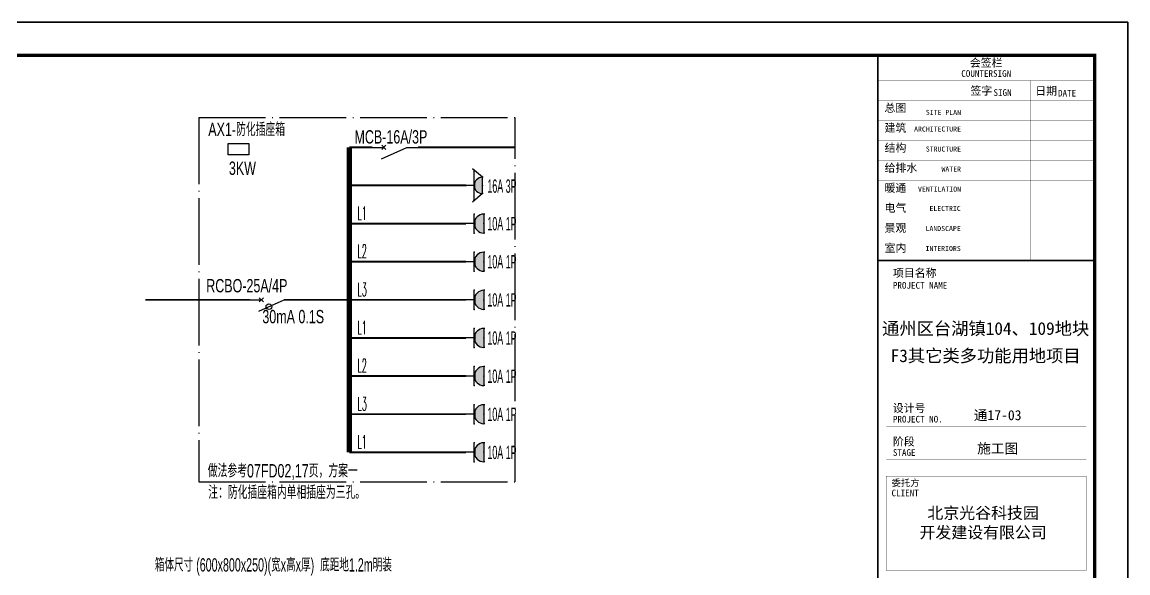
# Model space of a CAD drawing. Extents: x 776418 to 2076422, y -1170708 to 498544.
# Drawn here: x 959771 to 992943, y -899883 to -883372 of the extents above; entities that cross this region are included whole.
import ezdxf
from ezdxf.enums import TextEntityAlignment as Align

# ---------------------------------------------------------------- set-up
doc = ezdxf.new("R2010")
doc.units = 0
doc.header["$LTSCALE"] = 1000
doc.header["$MEASUREMENT"] = 0
doc.linetypes.add('DOTE', pattern=[2.42, 2, -0.2, 0.02, -0.2])
doc.layers.get('0').update_dxf_attribs({"linetype": 'CONTINUOUS'})
for name, color, linetype in [('D-TEXT', 7, 'CONTINUOUS'), ('DIM-动力', 3, 'CONTINUOUS'), ('ELEMENT', 3, 'CONTINUOUS'), ('EQUIP-动力', 3, 'CONTINUOUS'), ('EQUIP-照明', 3, 'CONTINUOUS'), ('LAYER3', 7, 'DOTE'), ('SHEET_LINE', 6, 'CONTINUOUS'), ('SHEET_TEXT', 7, 'CONTINUOUS'), ('TEL_TEXT', 3, 'CONTINUOUS'), ('TEL_TITLE', 7, 'CONTINUOUS'), ('WIRE', 4, 'CONTINUOUS'), ('WIRE-母线', 6, 'CONTINUOUS'), ('WIRE-通讯', 4, 'CONTINUOUS'), ('字', 7, 'CONTINUOUS')]:
    doc.layers.add(name, color=color, linetype=linetype)
doc.styles.add('_HZTXT', font='txt.shx', dxfattribs={"width": 0.8, "bigfont": 'HZTXT.shx'})
doc.styles.add('_JD', font='ros.shx', dxfattribs={"width": 0.8, "bigfont": 'JD.shx'})
doc.styles.add('_TCH_LABEL', font='COMPLEX', dxfattribs={"bigfont": 'GBCBIG'})
doc.styles.add('DIM_FONT', font='SIMPLEX', dxfattribs={"width": 0.7, "bigfont": 'GBCBIG'})
doc.styles.get("Standard").update_dxf_attribs({"font": 'gbenor.shx', "bigfont": 'gbcbig.shx'})
doc.styles.add('华文细黑', font='STXIHEI.TTF')

# ---------------------------------------------------------------- blocks, each defined once
blk = doc.blocks.new('M_V30EZW')
for p, q in [((-0.25, -0.2), (0, -0.75)), ((-0.047, -0.203), (0.047, -0.297)), ((-0.047, -0.297), (0.047, -0.203))]:
    blk.add_line(p, q)
for points in [[(0, 0), (0, -0.25)], [(0, -0.75), (0, -1)]]:
    blk.add_lwpolyline(points)
at = {"width": 0.8, "flags": 9}
blk.add_attdef('S', (0.25, -0.5), '', height=0.2, dxfattribs=at)
blk = doc.blocks.new('M_M19DXM')
for p, q in [((-0.25, -0.2), (0, -0.75)), ((-0.047, -0.203), (0.047, -0.297)), ((-0.047, -0.297), (0.047, -0.203))]:
    blk.add_line(p, q)
for points in [[(0, 0), (0, -0.25)], [(0, -0.75), (0, -1)]]:
    blk.add_lwpolyline(points)
blk.add_circle((-0.151, -0.417), 0.0615)
at = {"style": 'DIM_FONT', "width": 0.8, "flags": 9}
blk.add_attdef('S', (0.25, -0.5), '', height=0.2, dxfattribs=at)
blk = doc.blocks.new('$equip$00001237')
for p, q in [((-0.5, 1.05), (-0.5, 1)), ((-0.5, 1), (0.5, 1)), ((0.5, 1.05), (0.5, 1)), ((0.5, 0.5), (-0.5, 0.5)), ((0, 0.5), (0, 0))]:
    blk.add_line(p, q)
blk.add_arc((0, 1), 0.5, 180, 0)
for p in [(0, 1), (-0.5, 0.5), (0, 0), (0.5, 0.5)]:
    blk.add_point(p)
for points in [[(0.433, 0.75), (-0.433, 0.75), (0.5, 1), (-0.5, 1)], [(0.25, 0.567), (-0.25, 0.567), (0.433, 0.75), (-0.433, 0.75)], [(0, 0.5), (0, 0.5), (0.25, 0.567), (-0.25, 0.567)]]:
    blk.add_solid(points)
at = {"flags": 9}
blk.add_attdef('A', (0, 0), '', height=0.00002, dxfattribs=at)
blk = doc.blocks.new('$equip$00001248')
for p, q in [((-0.357, 0.714), (-0.724, 0.277)), ((-0.357, 0.75), (-0.357, 0.714)), ((0.357, 0.714), (-0.357, 0.714)), ((0.357, 0.75), (0.357, 0.714)), ((0.357, 0.714), (0.724, 0.277)), ((0.657, 0.357), (-0.657, 0.357)), ((0, 0.357), (0, 0))]:
    blk.add_line(p, q)
blk.add_arc((0, 0.714), 0.357, 180, 0)
for points in [[(0.309, 0.536), (-0.309, 0.536), (0.357, 0.714), (-0.357, 0.714)], [(0.179, 0.405), (-0.179, 0.405), (0.309, 0.536), (-0.309, 0.536)], [(0, 0.357), (0, 0.357), (0.179, 0.405), (-0.179, 0.405)]]:
    blk.add_solid(points)
at = {"layer": 'EQUIP-照明'}
for p in [(0, 0.714), (-0.657, 0.357), (0, 0), (0.657, 0.357)]:
    blk.add_point(p, dxfattribs=at)
at = {"layer": 'EQUIP-照明', "style": '_TCH_LABEL', "flags": 9}
blk.add_attdef('A', (0, 0), '', height=0.00002, dxfattribs=at)
blk = doc.blocks.new('A$C00115E70')
at = {"layer": 'WIRE-通讯', "ltscale": 0.001}
blk.add_lwpolyline([(-84100, 59400), (0, 59400), (0, 0), (-84100, 0)], close=True, dxfattribs=at)
blk = doc.blocks.new('A$C51FB5BAD')
at = {"layer": 'SHEET_LINE', "const_width": 50}
for points in [[(-6500, 0), (-6500, -6150), (0, -6150), (0, 0)], [(-6500, -57400), (0, -57400), (0, -6150), (-6500, -6150)]]:
    blk.add_lwpolyline(points, close=True, dxfattribs=at)
at = {"layer": 'SHEET_LINE', "const_width": 5}
for points in [[(-6500, -750), (0, -750)], [(-3914, -750), (-3914, -6150)], [(-1910, -750), (-1910, -6150)], [(-6500, -1350), (0, -1350)], [(-6500, -1950), (0, -1950)], [(-6500, -2550), (0, -2550)], [(-6500, -3150), (0, -3150)], [(-6500, -3750), (0, -3750)], [(-6500, -4350), (0, -4350)], [(-6500, -4950), (0, -4950)], [(-6500, -4950), (0, -4950)], [(-6500, -5550), (0, -5550)], [(-6500, -6150), (0, -6150)], [(-6250, -11113), (-250, -11113)], [(-6250, -12113), (-250, -12113)], [(-250, -15440), (-250, -12613), (-6250, -12613), (-6250, -15440)], [(-6250, -15440), (-250, -15440)]]:
    blk.add_lwpolyline(points, dxfattribs=at)
at = {"layer": 'SHEET_TEXT', "style": '华文细黑'}
for s, height, p in [('会签栏', 240, (-3250, -100)), ('COUNTERSIGN', 200, (-3250, -440))]:
    blk.add_text(s, height=height, dxfattribs=at).set_placement(p, align=Align.TOP_CENTER)
for s, height, p in [('签字', 240, (-3722, -937)), ('日期', 240, (-1779, -942)), ('SIGN', 200, (-3032, -1012)), ('DATE', 200, (-1096, -1030)), ('总图', 240, (-6300, -1450)), ('建筑', 240, (-6300, -2050)), ('结构', 240, (-6300, -2650)), ('给排水', 240, (-6300, -3250)), ('暖通', 240, (-6300, -3850)), ('电气', 240, (-6300, -4450)), ('景观', 240, (-6300, -5050)), ('室内', 240, (-6300, -5650)), ('项目名称', 240, (-6050, -6400)), ('PROJECT NAME', 200, (-6050, -6792)), ('设计号', 240, (-6054, -10452)), ('PROJECT NO.', 200, (-6050, -10803)), ('阶段', 240, (-6050, -11453)), ('STAGE', 200, (-6050, -11803)), ('委托方', 200, (-6090, -12714)), ('CLIENT', 200, (-6090, -13014))]:
    blk.add_text(s, height=height, dxfattribs=at).set_placement(p, align=Align.TOP_LEFT)
for s, p in [('SITE PLAN', (-4006, -1630)), ('ARCHITECTURE', (-4006, -2130)), ('STRUCTURE', (-4006, -2730)), ('WATER', (-4006, -3330)), ('VENTILATION', (-4006, -3930)), ('ELECTRIC', (-4014, -4511)), ('LANDSCAPE', (-4014, -5111)), ('INTERIORS', (-4014, -5711))]:
    blk.add_text(s, height=150, dxfattribs=at).set_placement(p, align=Align.TOP_RIGHT)
at = {"layer": '字', "width": 78154.16, "attachment_point": 5, "style": '华文细黑'}
for s, insert, char_height in [('通州区台湖镇104、109地块', (-3267, -8206), 380), ('F3其它类多功能用地项目', (-3267, -9023), 380), ('通17-03', (-2906, -10797), 300), ('施工图', (-2906, -11797), 300), ('北京光谷科技园\\P开发建设有限公司', (-3343, -14027), 350)]:
    blk.add_mtext(s, dxfattribs=dict(at, insert=insert, char_height=char_height))

msp = doc.modelspace()

# ---------------------------------------------------------------- linework, layer by layer
at = {"layer": 'DIM-动力', "ltscale": 0.001}
msp.add_lwpolyline([(908843, -942772), (992943, -942772), (992943, -883372), (908843, -883372)], close=True, dxfattribs=at)
at = {"layer": 'ELEMENT'}
msp.add_lwpolyline([(966577, -887351), (965955, -887351), (965955, -887008), (966577, -887008)], close=True, dxfattribs=at)
at = {"layer": 'LAYER3'}
for p, q in [((965070, -886226), (974565, -886226)), ((965070, -886226), (965070, -897151)), ((974565, -897151), (974565, -886226)), ((965070, -897151), (974565, -897151))]:
    msp.add_line(p, q, dxfattribs=at)
at = {"layer": 'TEL_TITLE'}
msp.add_lwpolyline([(908843, -942772), (992943, -942772), (992943, -883372), (908843, -883372)], close=True, dxfattribs=at)
at = {"layer": 'TEL_TITLE', "const_width": 100}
msp.add_lwpolyline([(911343, -941772), (991943, -941772), (991943, -884372), (911343, -884372)], close=True, dxfattribs=at)
at = {"layer": 'WIRE', "const_width": 57.1}
for points in [[(969588, -887126), (970279, -887126)], [(971650, -887126), (974565, -887126)], [(969588, -888268), (973090, -888268)], [(969588, -889411), (973090, -889411)], [(969588, -890554), (973090, -890554)], [(966603, -891697), (963470, -891697)], [(967632, -891697), (969588, -891697)], [(969588, -891697), (973090, -891697)], [(969588, -892840), (973090, -892840)], [(969588, -893983), (973090, -893983)], [(969588, -895126), (973090, -895126)], [(969588, -896269), (973090, -896269)]]:
    msp.add_lwpolyline(points, dxfattribs=at)
at = {"layer": 'WIRE-母线', "const_width": 152}
msp.add_lwpolyline([(969588, -887126), (969588, -896269)], dxfattribs=at)

# ---------------------------------------------------------------- block references
msp.add_blockref('A$C51FB5BAD', (991943, -884372))
at = {"layer": 'ELEMENT', "xscale": 1371.428571428571, "yscale": 1371.428571428571, "zscale": 1371.428571428571, "rotation": 89.99998106746371}
for name, p in [('M_V30EZW', (970279, -887126)), ('M_M19DXM', (966603, -891697))]:
    msp.add_blockref(name, p, dxfattribs=at)
at = {"layer": 'EQUIP-动力', "rotation": 269.9999810674638}
for name, p, xscale, yscale, zscale in [('$equip$00001248', (973090, -888268), 685.7142857142854, 685.7142857142854, 685.7142857142854), ('$equip$00001237', (973049, -889411), 571.4285714285716, 571.4285714285716, 571.4285714285716), ('$equip$00001237', (973049, -890554), 571.4285714285716, 571.4285714285716, 571.4285714285716), ('$equip$00001237', (973049, -891697), 571.4285714285716, 571.4285714285716, 571.4285714285716), ('$equip$00001237', (973049, -892840), 571.4285714285716, 571.4285714285716, 571.4285714285716), ('$equip$00001237', (973049, -893983), 571.4285714285716, 571.4285714285716, 571.4285714285716), ('$equip$00001237', (973049, -895126), 571.4285714285716, 571.4285714285716, 571.4285714285716), ('$equip$00001237', (973049, -896269), 571.4285714285716, 571.4285714285716, 571.4285714285716)]:
    msp.add_blockref(name, p, dxfattribs=dict(at, xscale=xscale, yscale=yscale, zscale=zscale))
at = {"layer": 'WIRE-通讯', "ltscale": 0.001}
msp.add_blockref('A$C00115E70', (992943, -942772), dxfattribs=at)

# ---------------------------------------------------------------- texts
at = {"layer": 'D-TEXT'}
for s, style, width, p in [('L1', '_HZTXT', 0.45, (969829, -889297)), ('L2', '_HZTXT', 0.45, (969829, -890440)), ('L3', '_HZTXT', 0.45, (969829, -891583)), ('L1', '_HZTXT', 0.45, (969829, -892726)), ('L2', '_HZTXT', 0.45, (969829, -893868)), ('L3', '_HZTXT', 0.45, (969829, -895011)), ('L1', '_HZTXT', 0.45, (969829, -896154)), ('箱体尺寸 (600x800x250)(宽x高x厚)  底距地1.2m明装', '_JD', 0.6, (963752, -899843))]:
    msp.add_text(s, height=400, rotation=360, dxfattribs=dict(at, style=style, width=width)).set_placement(p)
at = {"layer": 'TEL_TEXT', "color": 7, "style": '_JD'}
for s, width, p in [('AX1-防化插座箱', 0.7, (965356, -886789)), ('MCB-16A/3P', 0.7, (969742, -887011)), ('3KW', 0.7, (965975, -887951)), ('16A 3P', 0.5, (973728, -888488)), ('10A 1P', 0.5, (973728, -889615)), ('10A 1P', 0.5, (973728, -890757)), ('RCBO-25A/4P', 0.7, (965295, -891473)), ('10A 1P', 0.5, (973728, -891900)), ('30mA 0.1S', 0.7, (966978, -892400)), ('10A 1P', 0.5, (973728, -893043)), ('10A 1P', 0.5, (973728, -894186)), ('10A 1P', 0.5, (973728, -895329)), ('10A 1P', 0.5, (973728, -896472)), ('做法参考07FD02,17页，方案一', 0.7, (965341, -897022)), ('注：防化插座箱内单相插座为三孔。', 0.7, (965356, -897667))]:
    msp.add_text(s, height=400, dxfattribs=dict(at, width=width)).set_placement(p)

doc.saveas('drawing.dxf')
